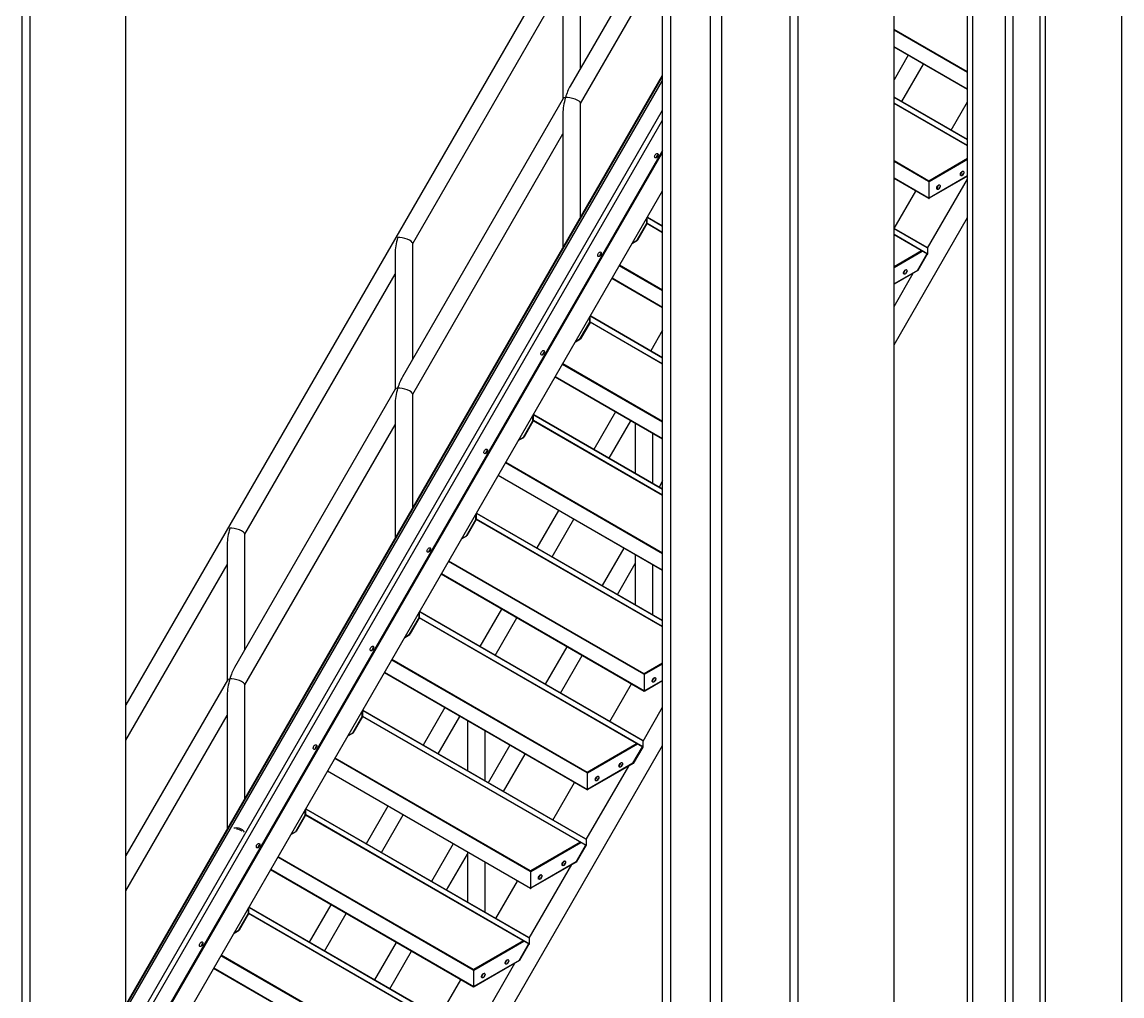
# Model space of a CAD drawing. Header units: inches. Extents: x -1490 to 2215, y -1057 to 1547.
# Drawn here: x -1166.5 to -1084.3, y -861 to -788.3 of the extents above; entities that cross this region are included whole.
import ezdxf

# ---------------------------------------------------------------- set-up
doc = ezdxf.new("R2010")
doc.units = ezdxf.units.IN
doc.header["$MEASUREMENT"] = 0

msp = doc.modelspace()

# ---------------------------------------------------------------- linework, layer by layer
at = {"color": 7, "linetype": 'Continuous', "lineweight": 25}
for p, q in [((-1108.509, -884.247), (-1108.509, -735.272)), ((-1109.114, -883.898), (-1109.114, -735.621)), ((-1084.318, -888.447), (-1084.318, -743.524)), ((-1090.024, -885.152), (-1090.024, -746.818)), ((-1090.42, -885.308), (-1090.42, -747.047)), ((-1092.453, -886.481), (-1092.453, -748.22)), ((-1093.019, -886.808), (-1093.019, -748.547)), ((-1095.462, -888.218), (-1095.462, -749.957)), ((-1095.858, -888.447), (-1095.858, -750.186)), ((-1118.628, -888.382), (-1118.628, -753.354)), ((-1101.346, -888.382), (-1101.346, -753.354)), ((-1118.023, -888.033), (-1118.023, -753.703)), ((-1114.198, -885.824), (-1114.198, -754.577)), ((-1115.046, -886.314), (-1115.046, -755.066)), ((-1166.476, -917.013), (-1166.476, -768.736)), ((-1165.872, -917.362), (-1165.872, -768.387)), ((-1118.628, -769.883), (-1158.709, -839.306)), ((-1118.628, -781.135), (-1125.53, -793.09)), ((-1124.762, -791.759), (-1124.762, -783.118)), ((-1124.762, -794.389), (-1118.628, -783.765)), ((-1126.077, -783.877), (-1126.077, -794.036)), ((-1137.297, -804.849), (-1126.077, -785.415)), ((-1158.709, -921.497), (-1158.709, -786.469)), ((-1095.858, -792.033), (-1101.346, -788.864)), ((-1095.858, -792.08), (-1101.346, -788.912)), ((-1095.858, -793.318), (-1101.346, -790.15)), ((-1095.858, -793.342), (-1101.346, -790.174)), ((-1100.281, -790.789), (-1101.346, -792.633)), ((-1100.76, -794.248), (-1099.142, -791.446)), ((-1158.709, -861.695), (-1118.628, -792.272)), ((-1158.709, -861.807), (-1118.628, -792.384)), ((-1158.709, -862.082), (-1118.628, -792.659)), ((-1126.067, -794.02), (-1138.066, -814.802)), ((-1124.762, -802.896), (-1124.762, -794.37)), ((-1095.858, -797.077), (-1101.346, -793.909)), ((-1095.858, -797.097), (-1101.346, -793.929)), ((-1095.858, -797.532), (-1101.346, -794.364)), ((-1095.858, -797.556), (-1101.346, -794.387)), ((-1097.076, -796.374), (-1095.858, -794.265)), ((-1158.709, -864.32), (-1118.628, -794.897)), ((-1126.077, -795.129), (-1126.077, -805.174)), ((-1158.709, -865.046), (-1118.628, -795.623)), ((-1137.297, -816.101), (-1126.077, -796.666)), ((-1118.628, -797.894), (-1158.709, -867.317)), ((-1158.709, -867.357), (-1118.628, -797.934)), ((-1158.709, -867.469), (-1118.628, -798.046)), ((-1119.002, -798.348), (-1119.034, -798.33)), ((-1118.983, -798.312), (-1119.013, -798.295)), ((-1095.858, -798.506), (-1098.752, -800.177)), ((-1098.731, -800.212), (-1095.858, -798.553)), ((-1098.752, -800.177), (-1101.346, -798.679)), ((-1098.772, -800.212), (-1101.346, -798.726)), ((-1098.731, -801.474), (-1101.346, -799.965)), ((-1098.752, -801.486), (-1101.346, -799.988)), ((-1098.834, -805.194), (-1095.858, -800.038)), ((-1098.731, -800.236), (-1098.772, -800.212)), ((-1095.858, -799.792), (-1098.731, -801.451)), ((-1098.731, -801.451), (-1098.731, -800.212)), ((-1095.858, -799.815), (-1098.711, -801.462)), ((-1158.709, -870.326), (-1118.628, -800.904)), ((-1101.326, -803.735), (-1099.708, -800.934)), ((-1098.752, -801.486), (-1098.731, -801.474)), ((-1098.731, -801.451), (-1098.731, -801.474)), ((-1098.711, -801.462), (-1098.731, -801.451)), ((-1120.527, -804.587), (-1119.82, -803.362)), ((-1119.8, -803.374), (-1120.507, -804.599)), ((-1119.82, -803.362), (-1119.82, -802.969)), ((-1119.82, -803.362), (-1119.8, -803.374)), ((-1119.8, -802.952), (-1119.808, -802.948)), ((-1119.8, -803.363), (-1119.8, -802.934)), ((-1119.8, -803.363), (-1119.779, -803.352)), ((-1118.628, -804.04), (-1119.8, -803.363)), ((-1119.8, -803.374), (-1119.8, -803.363)), ((-1119.779, -802.917), (-1119.795, -802.926)), ((-1119.779, -803.352), (-1119.779, -802.917)), ((-1119.738, -802.94), (-1119.779, -802.917)), ((-1119.779, -802.917), (-1119.779, -802.917)), ((-1118.628, -804.016), (-1119.779, -803.352)), ((-1118.628, -803.562), (-1119.75, -802.914)), ((-1118.628, -803.582), (-1119.738, -802.94)), ((-1101.346, -812.402), (-1095.858, -802.896)), ((-1098.879, -805.148), (-1101.346, -803.724)), ((-1098.867, -805.174), (-1101.346, -803.743)), ((-1098.826, -805.633), (-1101.346, -804.178)), ((-1098.847, -805.645), (-1101.346, -804.202)), ((-1137.297, -813.471), (-1137.297, -804.83)), ((-1120.888, -804.819), (-1120.507, -804.599)), ((-1120.868, -804.784), (-1120.527, -804.587)), ((-1120.507, -804.599), (-1120.527, -804.587)), ((-1138.612, -805.59), (-1138.612, -815.749)), ((-1123.252, -805.71), (-1123.284, -805.691)), ((-1123.233, -805.673), (-1123.263, -805.656)), ((-1099.285, -805.392), (-1101.346, -806.582)), ((-1101.346, -806.629), (-1099.244, -805.416)), ((-1099.595, -806.857), (-1098.888, -805.632)), ((-1098.867, -805.644), (-1099.574, -806.869)), ((-1098.888, -805.621), (-1098.888, -805.632)), ((-1098.888, -805.632), (-1098.867, -805.644)), ((-1098.826, -805.198), (-1098.867, -805.174)), ((-1098.867, -805.633), (-1098.867, -805.644)), ((-1098.847, -805.645), (-1098.826, -805.633)), ((-1098.826, -805.633), (-1098.826, -805.198)), ((-1118.628, -808.379), (-1121.865, -806.51)), ((-1118.628, -808.332), (-1121.844, -806.475)), ((-1149.833, -826.562), (-1138.612, -807.127)), ((-1118.628, -809.641), (-1122.411, -807.457)), ((-1118.628, -809.618), (-1122.401, -807.439)), ((-1099.595, -806.857), (-1101.346, -807.868)), ((-1099.574, -806.869), (-1101.346, -807.891)), ((-1101.346, -809.545), (-1099.914, -807.065)), ((-1099.574, -806.869), (-1099.595, -806.857)), ((-1124.777, -811.948), (-1124.07, -810.724)), ((-1124.05, -810.735), (-1124.757, -811.96)), ((-1124.07, -810.724), (-1124.07, -810.331)), ((-1124.07, -810.724), (-1124.05, -810.735)), ((-1124.05, -810.313), (-1124.058, -810.309)), ((-1124.05, -810.725), (-1124.05, -810.295)), ((-1124.05, -810.725), (-1124.029, -810.713)), ((-1118.628, -813.855), (-1124.05, -810.725)), ((-1124.05, -810.735), (-1124.05, -810.725)), ((-1124.029, -810.278), (-1124.045, -810.287)), ((-1124.029, -810.713), (-1124.029, -810.278)), ((-1123.988, -810.302), (-1124.029, -810.278)), ((-1124.029, -810.278), (-1124.029, -810.278)), ((-1118.628, -813.831), (-1124.029, -810.713)), ((-1118.628, -813.377), (-1124, -810.275)), ((-1118.628, -813.396), (-1123.988, -810.302)), ((-1118.628, -811.314), (-1119.521, -812.861)), ((-1125.138, -812.18), (-1124.757, -811.96)), ((-1125.118, -812.145), (-1124.777, -811.948)), ((-1124.757, -811.96), (-1124.777, -811.948)), ((-1127.502, -813.071), (-1127.534, -813.052)), ((-1127.483, -813.035), (-1127.513, -813.017)), ((-1118.628, -818.194), (-1126.115, -813.872)), ((-1118.628, -818.146), (-1126.094, -813.836)), ((-1118.628, -819.456), (-1126.661, -814.818)), ((-1118.628, -819.432), (-1126.651, -814.801)), ((-1138.603, -815.732), (-1150.601, -836.515)), ((-1137.297, -824.609), (-1137.297, -816.082)), ((-1138.612, -816.841), (-1138.612, -826.886)), ((-1122.153, -817.421), (-1123.771, -820.222)), ((-1129.027, -819.31), (-1128.32, -818.085)), ((-1128.3, -818.097), (-1129.007, -819.321)), ((-1128.32, -818.085), (-1128.32, -817.692)), ((-1128.32, -818.085), (-1128.3, -818.097)), ((-1128.3, -817.675), (-1128.308, -817.67)), ((-1128.3, -818.086), (-1128.3, -817.656)), ((-1128.3, -818.086), (-1128.279, -818.074)), ((-1118.628, -823.669), (-1128.3, -818.086)), ((-1128.3, -818.097), (-1128.3, -818.086)), ((-1128.279, -817.639), (-1128.295, -817.648)), ((-1128.279, -818.074), (-1128.279, -817.639)), ((-1128.238, -817.663), (-1128.279, -817.639)), ((-1128.279, -817.639), (-1128.279, -817.639)), ((-1118.628, -823.646), (-1128.279, -818.074)), ((-1118.628, -823.191), (-1128.25, -817.636)), ((-1118.628, -823.211), (-1128.238, -817.663)), ((-1122.632, -820.88), (-1121.014, -818.078)), ((-1120.671, -818.276), (-1120.671, -822.012)), ((-1149.833, -837.813), (-1138.612, -818.379)), ((-1119.356, -822.771), (-1119.356, -819.035)), ((-1129.388, -819.542), (-1129.007, -819.321)), ((-1129.368, -819.506), (-1129.027, -819.31)), ((-1129.007, -819.321), (-1129.027, -819.31)), ((-1131.752, -820.432), (-1131.784, -820.413)), ((-1131.733, -820.396), (-1131.763, -820.379)), ((-1118.628, -828.009), (-1130.365, -821.233)), ((-1118.628, -827.961), (-1130.344, -821.197)), ((-1118.628, -829.271), (-1130.911, -822.18)), ((-1118.628, -829.247), (-1130.901, -822.162)), ((-1118.628, -822.566), (-1118.899, -823.035)), ((-1126.403, -824.782), (-1128.021, -827.583)), ((-1133.277, -826.671), (-1132.57, -825.446)), ((-1132.55, -825.458), (-1133.257, -826.683)), ((-1132.57, -825.446), (-1132.57, -825.053)), ((-1132.57, -825.446), (-1132.55, -825.458)), ((-1132.55, -825.036), (-1132.558, -825.031)), ((-1132.55, -825.447), (-1132.55, -825.018)), ((-1132.55, -825.447), (-1132.529, -825.435)), ((-1118.628, -833.484), (-1132.55, -825.447)), ((-1132.55, -825.458), (-1132.55, -825.447)), ((-1132.529, -825), (-1132.545, -825.01)), ((-1132.529, -825.435), (-1132.529, -825)), ((-1132.488, -825.024), (-1132.529, -825)), ((-1132.529, -825), (-1132.529, -825)), ((-1118.628, -833.46), (-1132.529, -825.435)), ((-1118.628, -833.006), (-1132.5, -824.997)), ((-1118.628, -833.026), (-1132.488, -825.024)), ((-1126.882, -828.241), (-1125.264, -825.439)), ((-1151.148, -827.302), (-1151.148, -837.461)), ((-1149.833, -835.183), (-1149.833, -826.543)), ((-1133.638, -826.903), (-1133.257, -826.683)), ((-1133.618, -826.867), (-1133.277, -826.671)), ((-1133.257, -826.683), (-1133.277, -826.671)), ((-1136.002, -827.793), (-1136.034, -827.775)), ((-1135.983, -827.757), (-1136.013, -827.74)), ((-1121.531, -827.595), (-1123.149, -830.396)), ((-1120.671, -828.091), (-1120.671, -831.826)), ((-1158.709, -841.936), (-1151.148, -828.839)), ((-1120.022, -837.018), (-1134.615, -828.594)), ((-1120.002, -836.983), (-1134.594, -828.559)), ((-1122.01, -831.054), (-1120.671, -828.735)), ((-1119.356, -832.585), (-1119.356, -828.85)), ((-1120.002, -838.292), (-1135.161, -829.541)), ((-1119.981, -838.28), (-1135.151, -829.523)), ((-1130.653, -832.143), (-1132.271, -834.945)), ((-1137.527, -834.032), (-1136.82, -832.807)), ((-1136.8, -832.819), (-1137.507, -834.044)), ((-1136.82, -832.807), (-1136.82, -832.414)), ((-1136.82, -832.807), (-1136.8, -832.819)), ((-1136.8, -832.397), (-1136.808, -832.393)), ((-1136.8, -832.808), (-1136.8, -832.379)), ((-1136.8, -832.808), (-1136.779, -832.796)), ((-1120.097, -842.451), (-1136.8, -832.808)), ((-1136.8, -832.819), (-1136.8, -832.808)), ((-1136.779, -832.362), (-1136.795, -832.371)), ((-1136.779, -832.796), (-1136.779, -832.362)), ((-1136.738, -832.385), (-1136.779, -832.362)), ((-1136.779, -832.362), (-1136.779, -832.362)), ((-1120.076, -842.439), (-1136.779, -832.796)), ((-1120.129, -841.954), (-1136.75, -832.359)), ((-1120.117, -841.981), (-1136.738, -832.385)), ((-1131.132, -835.602), (-1129.514, -832.801)), ((-1137.888, -834.264), (-1137.507, -834.044)), ((-1137.868, -834.228), (-1137.527, -834.032)), ((-1137.507, -834.044), (-1137.527, -834.032)), ((-1140.252, -835.154), (-1140.284, -835.136)), ((-1140.233, -835.118), (-1140.263, -835.101)), ((-1125.781, -834.956), (-1127.399, -837.757)), ((-1124.272, -844.379), (-1138.865, -835.955)), ((-1124.252, -844.344), (-1138.844, -835.92)), ((-1126.26, -838.415), (-1124.642, -835.613)), ((-1118.628, -836.189), (-1120.002, -836.983)), ((-1119.981, -837.018), (-1118.628, -836.237)), ((-1124.252, -845.653), (-1139.411, -836.902)), ((-1124.231, -845.642), (-1139.401, -836.884)), ((-1119.981, -837.042), (-1120.022, -837.018)), ((-1119.981, -838.257), (-1119.981, -837.018)), ((-1151.138, -837.444), (-1158.709, -850.557)), ((-1149.833, -846.321), (-1149.833, -837.794)), ((-1122.576, -840.542), (-1120.958, -837.74)), ((-1118.628, -837.475), (-1119.981, -838.257)), ((-1118.628, -837.499), (-1119.961, -838.268)), ((-1151.148, -838.553), (-1151.148, -848.599)), ((-1120.002, -838.292), (-1119.981, -838.28)), ((-1119.981, -838.257), (-1119.981, -838.28)), ((-1119.961, -838.268), (-1119.981, -838.257)), ((-1134.903, -839.504), (-1136.521, -842.306)), ((-1120.084, -842), (-1118.628, -839.477)), ((-1158.709, -853.187), (-1151.148, -840.091)), ((-1141.777, -841.393), (-1141.07, -840.168)), ((-1141.05, -840.18), (-1141.757, -841.405)), ((-1141.07, -840.168), (-1141.07, -839.775)), ((-1141.07, -840.168), (-1141.05, -840.18)), ((-1141.05, -839.758), (-1141.058, -839.754)), ((-1141.05, -840.169), (-1141.05, -839.74)), ((-1141.05, -840.169), (-1141.029, -840.158)), ((-1124.347, -849.812), (-1141.05, -840.169)), ((-1141.05, -840.18), (-1141.05, -840.169)), ((-1141.029, -839.723), (-1141.045, -839.732)), ((-1141.029, -840.158), (-1141.029, -839.723)), ((-1140.988, -839.746), (-1141.029, -839.723)), ((-1141.029, -839.723), (-1141.029, -839.723)), ((-1124.326, -849.8), (-1141.029, -840.158)), ((-1124.379, -849.315), (-1141, -839.72)), ((-1124.367, -849.342), (-1140.988, -839.746)), ((-1135.382, -842.963), (-1133.764, -840.162)), ((-1133.207, -840.484), (-1133.207, -844.219)), ((-1131.892, -844.978), (-1131.892, -841.243)), ((-1142.138, -841.625), (-1141.757, -841.405)), ((-1142.118, -841.59), (-1141.777, -841.393)), ((-1141.757, -841.405), (-1141.777, -841.393)), ((-1120.076, -842.004), (-1120.117, -841.981)), ((-1120.076, -842.439), (-1120.076, -842.004)), ((-1152.165, -900.423), (-1118.628, -842.335)), ((-1144.502, -842.516), (-1144.534, -842.497)), ((-1144.483, -842.479), (-1144.513, -842.462)), ((-1130.031, -842.317), (-1131.649, -845.119)), ((-1120.535, -842.198), (-1124.252, -844.344)), ((-1124.231, -844.379), (-1120.494, -842.222)), ((-1120.845, -843.663), (-1120.138, -842.438)), ((-1120.117, -842.45), (-1120.824, -843.675)), ((-1120.138, -842.427), (-1120.138, -842.438)), ((-1120.138, -842.438), (-1120.117, -842.45)), ((-1120.117, -842.439), (-1120.117, -842.45)), ((-1120.097, -842.451), (-1120.076, -842.439)), ((-1128.522, -851.741), (-1143.115, -843.317)), ((-1128.502, -851.705), (-1143.094, -843.281)), ((-1130.51, -845.776), (-1128.892, -842.975)), ((-1120.845, -843.663), (-1124.231, -845.618)), ((-1120.824, -843.675), (-1124.211, -845.63)), ((-1120.824, -843.675), (-1120.845, -843.663)), ((-1128.502, -853.015), (-1143.661, -844.263)), ((-1128.481, -853.003), (-1143.651, -844.245)), ((-1124.334, -849.361), (-1121.164, -843.871)), ((-1124.231, -844.403), (-1124.272, -844.379)), ((-1124.231, -845.618), (-1124.231, -844.379)), ((-1126.826, -847.903), (-1125.208, -845.101)), ((-1124.252, -845.653), (-1124.231, -845.642)), ((-1124.231, -845.618), (-1124.231, -845.642)), ((-1124.211, -845.63), (-1124.231, -845.618)), ((-1139.153, -846.866), (-1140.771, -849.667)), ((-1146.027, -848.754), (-1145.32, -847.53)), ((-1145.3, -847.542), (-1146.007, -848.766)), ((-1145.32, -847.53), (-1145.32, -847.137)), ((-1145.32, -847.53), (-1145.3, -847.542)), ((-1145.3, -847.12), (-1145.308, -847.115)), ((-1145.3, -847.531), (-1145.3, -847.101)), ((-1145.3, -847.531), (-1145.279, -847.519)), ((-1128.597, -857.173), (-1145.3, -847.531)), ((-1145.3, -847.542), (-1145.3, -847.531)), ((-1145.279, -847.084), (-1145.295, -847.093)), ((-1145.279, -847.519), (-1145.279, -847.084)), ((-1145.238, -847.108), (-1145.279, -847.084)), ((-1145.279, -847.084), (-1145.279, -847.084)), ((-1128.576, -857.161), (-1145.279, -847.519)), ((-1128.629, -856.676), (-1145.25, -847.081)), ((-1128.617, -856.703), (-1145.238, -847.108)), ((-1139.632, -850.325), (-1138.014, -847.523)), ((-1146.388, -848.986), (-1146.007, -848.766)), ((-1146.368, -848.951), (-1146.027, -848.754)), ((-1146.007, -848.766), (-1146.027, -848.754)), ((-1124.326, -849.365), (-1124.367, -849.342)), ((-1124.326, -849.8), (-1124.326, -849.365)), ((-1148.752, -849.877), (-1148.784, -849.858)), ((-1148.733, -849.841), (-1148.763, -849.823)), ((-1134.281, -849.678), (-1135.899, -852.48)), ((-1133.207, -850.298), (-1133.207, -854.034)), ((-1124.785, -849.559), (-1128.502, -851.705)), ((-1128.481, -851.741), (-1124.744, -849.583)), ((-1125.095, -851.024), (-1124.388, -849.799)), ((-1124.367, -849.811), (-1125.074, -851.036)), ((-1124.388, -849.788), (-1124.388, -849.799)), ((-1124.388, -849.799), (-1124.367, -849.811)), ((-1124.367, -849.8), (-1124.367, -849.811)), ((-1124.347, -849.812), (-1124.326, -849.8)), ((-1132.772, -859.102), (-1147.365, -850.678)), ((-1132.752, -859.066), (-1147.344, -850.642)), ((-1134.76, -853.137), (-1133.207, -850.448)), ((-1131.892, -854.793), (-1131.892, -851.058)), ((-1125.095, -851.024), (-1128.481, -852.979)), ((-1125.074, -851.036), (-1128.461, -852.991)), ((-1125.074, -851.036), (-1125.095, -851.024)), ((-1132.752, -860.376), (-1147.911, -851.624)), ((-1132.731, -860.364), (-1147.901, -851.607)), ((-1128.584, -856.722), (-1125.414, -851.232)), ((-1128.481, -851.764), (-1128.522, -851.741)), ((-1128.481, -852.979), (-1128.481, -851.741)), ((-1131.076, -855.264), (-1129.458, -852.462)), ((-1128.502, -853.015), (-1128.481, -853.003)), ((-1128.481, -852.979), (-1128.481, -853.003)), ((-1128.461, -852.991), (-1128.481, -852.979)), ((-1149.529, -854.445), (-1149.545, -854.454)), ((-1149.529, -854.88), (-1149.529, -854.445)), ((-1149.488, -854.469), (-1149.529, -854.445)), ((-1149.529, -854.445), (-1149.529, -854.445)), ((-1132.879, -864.038), (-1149.5, -854.442)), ((-1143.403, -854.227), (-1145.021, -857.028)), ((-1150.277, -856.116), (-1149.57, -854.891)), ((-1149.55, -854.903), (-1150.257, -856.127)), ((-1149.57, -854.891), (-1149.57, -854.498)), ((-1149.57, -854.891), (-1149.55, -854.903)), ((-1149.55, -854.481), (-1149.558, -854.476)), ((-1149.55, -854.892), (-1149.55, -854.462)), ((-1149.55, -854.892), (-1149.529, -854.88)), ((-1132.847, -864.535), (-1149.55, -854.892)), ((-1149.55, -854.903), (-1149.55, -854.892)), ((-1132.826, -864.523), (-1149.529, -854.88)), ((-1132.867, -864.064), (-1149.488, -854.469)), ((-1143.882, -857.686), (-1142.264, -854.884)), ((-1150.638, -856.348), (-1150.257, -856.127)), ((-1150.618, -856.312), (-1150.277, -856.116)), ((-1150.257, -856.127), (-1150.277, -856.116)), ((-1128.576, -856.727), (-1128.617, -856.703)), ((-1128.576, -857.161), (-1128.576, -856.727)), ((-1153.002, -857.238), (-1153.034, -857.219)), ((-1152.983, -857.202), (-1153.013, -857.185)), ((-1138.531, -857.04), (-1140.149, -859.841)), ((-1139.01, -860.498), (-1137.392, -857.697)), ((-1129.035, -856.92), (-1132.752, -859.066)), ((-1132.731, -859.102), (-1128.994, -856.944)), ((-1129.345, -858.385), (-1128.638, -857.16)), ((-1128.617, -857.172), (-1129.324, -858.397)), ((-1128.638, -857.15), (-1128.638, -857.16)), ((-1128.638, -857.16), (-1128.617, -857.172)), ((-1128.617, -857.161), (-1128.617, -857.172)), ((-1128.597, -857.173), (-1128.576, -857.161)), ((-1137.022, -866.463), (-1151.615, -858.039)), ((-1137.002, -866.427), (-1151.594, -858.003)), ((-1129.345, -858.385), (-1132.731, -860.34)), ((-1129.324, -858.397), (-1132.711, -860.352)), ((-1129.324, -858.397), (-1129.345, -858.385)), ((-1137.002, -867.737), (-1152.161, -858.986)), ((-1136.981, -867.725), (-1152.151, -858.968)), ((-1132.834, -864.083), (-1129.664, -858.593)), ((-1132.731, -859.125), (-1132.772, -859.102)), ((-1132.731, -860.34), (-1132.731, -859.102)), ((-1135.326, -862.625), (-1133.708, -859.824)), ((-1132.752, -860.376), (-1132.731, -860.364)), ((-1132.731, -860.34), (-1132.731, -860.364)), ((-1132.711, -860.352), (-1132.731, -860.34))]:
    msp.add_line(p, q, dxfattribs=at)
at = {"color": 7, "linetype": 'Continuous', "lineweight": 25, "flags": 128}
for points in [[(-1119.091, -798.44), (-1119.127, -798.455), (-1119.16, -798.458), (-1119.188, -798.447), (-1119.209, -798.425), (-1119.221, -798.393), (-1119.224, -798.353), (-1119.216, -798.308), (-1119.2, -798.261), (-1119.175, -798.217), (-1119.144, -798.177), (-1119.109, -798.146), (-1119.073, -798.125), (-1119.039, -798.116), (-1119.008, -798.12), (-1118.983, -798.136), (-1118.966, -798.164), (-1118.959, -798.2), (-1118.962, -798.243), (-1118.974, -798.289), (-1118.995, -798.336), (-1119.023, -798.378), (-1119.056, -798.414), (-1119.091, -798.44)], [(-1096.389, -799.69), (-1096.384, -799.646), (-1096.37, -799.599), (-1096.347, -799.554), (-1096.317, -799.513), (-1096.283, -799.479), (-1096.247, -799.456), (-1096.212, -799.444), (-1096.18, -799.444), (-1096.154, -799.458), (-1096.135, -799.482), (-1096.125, -799.517), (-1096.125, -799.559), (-1096.135, -799.604), (-1096.154, -799.651), (-1096.18, -799.695), (-1096.212, -799.732), (-1096.247, -799.761), (-1096.283, -799.779), (-1096.317, -799.785), (-1096.347, -799.778), (-1096.37, -799.759), (-1096.384, -799.729), (-1096.389, -799.69)], [(-1098.157, -800.711), (-1098.152, -800.666), (-1098.138, -800.62), (-1098.115, -800.574), (-1098.085, -800.533), (-1098.051, -800.5), (-1098.015, -800.476), (-1097.98, -800.464), (-1097.948, -800.465), (-1097.921, -800.478), (-1097.903, -800.503), (-1097.893, -800.537), (-1097.893, -800.579), (-1097.903, -800.625), (-1097.921, -800.671), (-1097.948, -800.715), (-1097.98, -800.753), (-1098.015, -800.782), (-1098.051, -800.8), (-1098.085, -800.805), (-1098.115, -800.798), (-1098.138, -800.779), (-1098.152, -800.749), (-1098.157, -800.711)], [(-1119.779, -802.917), (-1119.787, -802.913), (-1119.788, -802.913)], [(-1123.341, -805.801), (-1123.377, -805.816), (-1123.41, -805.819), (-1123.438, -805.809), (-1123.459, -805.787), (-1123.471, -805.754), (-1123.474, -805.714), (-1123.466, -805.669), (-1123.45, -805.622), (-1123.425, -805.578), (-1123.394, -805.538), (-1123.359, -805.507), (-1123.323, -805.486), (-1123.289, -805.477), (-1123.258, -805.481), (-1123.233, -805.497), (-1123.216, -805.525), (-1123.209, -805.561), (-1123.212, -805.604), (-1123.224, -805.651), (-1123.245, -805.697), (-1123.273, -805.739), (-1123.306, -805.775), (-1123.341, -805.801)], [(-1100.639, -807.051), (-1100.634, -807.007), (-1100.62, -806.961), (-1100.597, -806.915), (-1100.567, -806.874), (-1100.533, -806.84), (-1100.497, -806.817), (-1100.462, -806.805), (-1100.43, -806.806), (-1100.404, -806.819), (-1100.385, -806.844), (-1100.375, -806.878), (-1100.375, -806.92), (-1100.385, -806.966), (-1100.404, -807.012), (-1100.43, -807.056), (-1100.462, -807.093), (-1100.497, -807.122), (-1100.533, -807.14), (-1100.567, -807.146), (-1100.597, -807.139), (-1100.62, -807.12), (-1100.634, -807.09), (-1100.639, -807.051)], [(-1124.029, -810.278), (-1124.037, -810.274), (-1124.038, -810.274)], [(-1127.591, -813.163), (-1127.627, -813.177), (-1127.66, -813.18), (-1127.688, -813.17), (-1127.709, -813.148), (-1127.721, -813.115), (-1127.724, -813.075), (-1127.716, -813.03), (-1127.7, -812.984), (-1127.675, -812.939), (-1127.644, -812.899), (-1127.609, -812.868), (-1127.573, -812.847), (-1127.539, -812.838), (-1127.508, -812.842), (-1127.483, -812.859), (-1127.466, -812.886), (-1127.459, -812.923), (-1127.462, -812.966), (-1127.474, -813.012), (-1127.495, -813.058), (-1127.523, -813.1), (-1127.556, -813.136), (-1127.591, -813.163)], [(-1128.279, -817.639), (-1128.287, -817.635), (-1128.288, -817.635)], [(-1131.841, -820.524), (-1131.877, -820.539), (-1131.91, -820.541), (-1131.938, -820.531), (-1131.959, -820.509), (-1131.971, -820.477), (-1131.974, -820.437), (-1131.966, -820.391), (-1131.95, -820.345), (-1131.925, -820.3), (-1131.894, -820.261), (-1131.859, -820.229), (-1131.823, -820.209), (-1131.789, -820.2), (-1131.758, -820.204), (-1131.733, -820.22), (-1131.716, -820.247), (-1131.709, -820.284), (-1131.712, -820.327), (-1131.724, -820.373), (-1131.745, -820.419), (-1131.773, -820.462), (-1131.806, -820.497), (-1131.841, -820.524)], [(-1132.529, -825), (-1132.537, -824.997), (-1132.538, -824.997)], [(-1136.091, -827.885), (-1136.127, -827.9), (-1136.16, -827.902), (-1136.188, -827.892), (-1136.209, -827.87), (-1136.221, -827.838), (-1136.224, -827.798), (-1136.216, -827.753), (-1136.2, -827.706), (-1136.175, -827.661), (-1136.144, -827.622), (-1136.109, -827.591), (-1136.073, -827.57), (-1136.039, -827.561), (-1136.008, -827.565), (-1135.983, -827.581), (-1135.966, -827.608), (-1135.959, -827.645), (-1135.962, -827.688), (-1135.974, -827.734), (-1135.995, -827.78), (-1136.023, -827.823), (-1136.056, -827.859), (-1136.091, -827.885)], [(-1136.779, -832.362), (-1136.787, -832.358), (-1136.788, -832.358)], [(-1140.341, -835.246), (-1140.377, -835.261), (-1140.41, -835.264), (-1140.438, -835.253), (-1140.459, -835.231), (-1140.471, -835.199), (-1140.474, -835.159), (-1140.466, -835.114), (-1140.45, -835.067), (-1140.425, -835.023), (-1140.394, -834.983), (-1140.359, -834.952), (-1140.323, -834.931), (-1140.289, -834.922), (-1140.258, -834.926), (-1140.233, -834.942), (-1140.216, -834.97), (-1140.209, -835.006), (-1140.212, -835.049), (-1140.224, -835.096), (-1140.245, -835.142), (-1140.273, -835.184), (-1140.306, -835.22), (-1140.341, -835.246)], [(-1119.407, -837.517), (-1119.402, -837.473), (-1119.388, -837.426), (-1119.365, -837.381), (-1119.335, -837.339), (-1119.301, -837.306), (-1119.265, -837.282), (-1119.23, -837.27), (-1119.198, -837.271), (-1119.171, -837.284), (-1119.153, -837.309), (-1119.143, -837.344), (-1119.143, -837.385), (-1119.153, -837.431), (-1119.171, -837.477), (-1119.198, -837.521), (-1119.23, -837.559), (-1119.265, -837.588), (-1119.301, -837.606), (-1119.335, -837.611), (-1119.365, -837.604), (-1119.388, -837.585), (-1119.402, -837.555), (-1119.407, -837.517)], [(-1141.029, -839.723), (-1141.037, -839.719), (-1141.038, -839.719)], [(-1144.591, -842.607), (-1144.627, -842.622), (-1144.66, -842.625), (-1144.688, -842.615), (-1144.709, -842.593), (-1144.721, -842.56), (-1144.724, -842.52), (-1144.716, -842.475), (-1144.7, -842.429), (-1144.675, -842.384), (-1144.644, -842.344), (-1144.609, -842.313), (-1144.573, -842.292), (-1144.539, -842.283), (-1144.508, -842.287), (-1144.483, -842.303), (-1144.466, -842.331), (-1144.459, -842.367), (-1144.462, -842.41), (-1144.474, -842.457), (-1144.495, -842.503), (-1144.523, -842.545), (-1144.556, -842.581), (-1144.591, -842.607)], [(-1121.889, -843.857), (-1121.884, -843.813), (-1121.87, -843.767), (-1121.847, -843.721), (-1121.817, -843.68), (-1121.783, -843.647), (-1121.747, -843.623), (-1121.712, -843.611), (-1121.68, -843.612), (-1121.654, -843.625), (-1121.635, -843.65), (-1121.625, -843.684), (-1121.625, -843.726), (-1121.635, -843.772), (-1121.654, -843.818), (-1121.68, -843.862), (-1121.712, -843.9), (-1121.747, -843.928), (-1121.783, -843.946), (-1121.817, -843.952), (-1121.847, -843.945), (-1121.87, -843.926), (-1121.884, -843.896), (-1121.889, -843.857)], [(-1123.657, -844.878), (-1123.652, -844.834), (-1123.638, -844.787), (-1123.615, -844.742), (-1123.585, -844.701), (-1123.551, -844.667), (-1123.515, -844.643), (-1123.48, -844.631), (-1123.448, -844.632), (-1123.421, -844.645), (-1123.403, -844.67), (-1123.393, -844.705), (-1123.393, -844.746), (-1123.403, -844.792), (-1123.421, -844.839), (-1123.448, -844.882), (-1123.48, -844.92), (-1123.515, -844.949), (-1123.551, -844.967), (-1123.585, -844.973), (-1123.615, -844.966), (-1123.638, -844.946), (-1123.652, -844.916), (-1123.657, -844.878)], [(-1145.279, -847.084), (-1145.287, -847.08), (-1145.288, -847.08)], [(-1148.841, -849.969), (-1148.877, -849.984), (-1148.91, -849.986), (-1148.938, -849.976), (-1148.959, -849.954), (-1148.971, -849.922), (-1148.974, -849.881), (-1148.966, -849.836), (-1148.95, -849.79), (-1148.925, -849.745), (-1148.894, -849.706), (-1148.859, -849.674), (-1148.823, -849.653), (-1148.789, -849.645), (-1148.758, -849.648), (-1148.733, -849.665), (-1148.716, -849.692), (-1148.709, -849.729), (-1148.712, -849.772), (-1148.724, -849.818), (-1148.745, -849.864), (-1148.773, -849.907), (-1148.806, -849.942), (-1148.841, -849.969)], [(-1126.139, -851.219), (-1126.134, -851.174), (-1126.12, -851.128), (-1126.097, -851.082), (-1126.067, -851.041), (-1126.033, -851.008), (-1125.997, -850.984), (-1125.962, -850.972), (-1125.93, -850.973), (-1125.904, -850.986), (-1125.885, -851.011), (-1125.875, -851.045), (-1125.875, -851.087), (-1125.885, -851.133), (-1125.904, -851.179), (-1125.93, -851.223), (-1125.962, -851.261), (-1125.997, -851.29), (-1126.033, -851.308), (-1126.067, -851.313), (-1126.097, -851.306), (-1126.12, -851.287), (-1126.134, -851.257), (-1126.139, -851.219)], [(-1127.907, -852.239), (-1127.902, -852.195), (-1127.888, -852.148), (-1127.865, -852.103), (-1127.835, -852.062), (-1127.801, -852.028), (-1127.765, -852.005), (-1127.73, -851.993), (-1127.698, -851.993), (-1127.671, -852.007), (-1127.653, -852.031), (-1127.643, -852.066), (-1127.643, -852.108), (-1127.653, -852.153), (-1127.671, -852.2), (-1127.698, -852.244), (-1127.73, -852.281), (-1127.765, -852.31), (-1127.801, -852.328), (-1127.835, -852.334), (-1127.865, -852.327), (-1127.888, -852.308), (-1127.902, -852.278), (-1127.907, -852.239)], [(-1149.529, -854.445), (-1149.537, -854.442), (-1149.538, -854.441)], [(-1153.091, -857.33), (-1153.127, -857.345), (-1153.16, -857.347), (-1153.188, -857.337), (-1153.209, -857.315), (-1153.221, -857.283), (-1153.224, -857.243), (-1153.216, -857.198), (-1153.2, -857.151), (-1153.175, -857.106), (-1153.144, -857.067), (-1153.109, -857.035), (-1153.073, -857.015), (-1153.039, -857.006), (-1153.008, -857.01), (-1152.983, -857.026), (-1152.966, -857.053), (-1152.959, -857.09), (-1152.962, -857.133), (-1152.974, -857.179), (-1152.995, -857.225), (-1153.023, -857.268), (-1153.056, -857.303), (-1153.091, -857.33)], [(-1130.389, -858.58), (-1130.384, -858.536), (-1130.37, -858.489), (-1130.347, -858.444), (-1130.317, -858.403), (-1130.283, -858.369), (-1130.247, -858.345), (-1130.212, -858.333), (-1130.18, -858.334), (-1130.154, -858.347), (-1130.135, -858.372), (-1130.125, -858.407), (-1130.125, -858.448), (-1130.135, -858.494), (-1130.154, -858.541), (-1130.18, -858.584), (-1130.212, -858.622), (-1130.247, -858.651), (-1130.283, -858.669), (-1130.317, -858.674), (-1130.347, -858.667), (-1130.37, -858.648), (-1130.384, -858.618), (-1130.389, -858.58)], [(-1132.157, -859.6), (-1132.152, -859.556), (-1132.138, -859.51), (-1132.115, -859.464), (-1132.085, -859.423), (-1132.051, -859.389), (-1132.015, -859.366), (-1131.98, -859.354), (-1131.948, -859.355), (-1131.921, -859.368), (-1131.903, -859.393), (-1131.893, -859.427), (-1131.893, -859.469), (-1131.903, -859.515), (-1131.921, -859.561), (-1131.948, -859.605), (-1131.98, -859.642), (-1132.015, -859.671), (-1132.051, -859.689), (-1132.085, -859.695), (-1132.115, -859.688), (-1132.138, -859.669), (-1132.152, -859.639), (-1132.157, -859.6)]]:
    msp.add_lwpolyline(points, dxfattribs=at)
at = {"color": 7, "linetype": 'Continuous', "lineweight": 25}
for centre, radius, start, end in [((-1118.806, -798.452), 0.284, 122.16948, 177.39189), ((-1118.806, -798.452), 0.284, 122.60248, 177.4029), ((-1118.775, -798.47), 0.296, 129.07391, 170.93147), ((-1098.728, -800.214), 0.0446, 122.60548, 177.39452), ((-1098.776, -800.214), 0.0446, 2.60548, 57.39452), ((-1096.152, -799.674), 0.216, 90.22044, 209.78496), ((-1096.146, -799.674), 0.221, 114.04442, 208.89746), ((-1096.179, -799.553), 0.0983, 74.40681, 125.06047), ((-1095.936, -799.799), 0.3, 129.37128, 170.63409), ((-1097.92, -800.694), 0.216, 90.22445, 209.78091), ((-1097.914, -800.695), 0.221, 114.04509, 208.89496), ((-1097.947, -800.573), 0.0984, 74.41086, 125.06006), ((-1097.704, -800.819), 0.3, 129.37128, 170.6341), ((-1119.763, -802.936), 0.0253, 350.78596, 129.20329), ((-1098.895, -805.171), 0.0278, 352.74417, 55.94365), ((-1123.056, -805.813), 0.284, 122.16948, 177.39189), ((-1123.056, -805.813), 0.284, 122.60245, 177.40292), ((-1123.025, -805.831), 0.296, 129.07386, 170.93152), ((-1100.402, -807.035), 0.216, 90.22308, 209.7823), ((-1100.396, -807.035), 0.221, 114.04509, 208.89496), ((-1100.429, -806.914), 0.0984, 74.41086, 125.06006), ((-1100.186, -807.16), 0.3, 129.37128, 170.6341), ((-1124.013, -810.298), 0.0253, 350.78596, 129.20329), ((-1127.306, -813.174), 0.284, 122.16948, 177.39189), ((-1127.306, -813.174), 0.284, 122.60235, 177.40303), ((-1127.275, -813.192), 0.296, 129.07385, 170.93153), ((-1128.263, -817.659), 0.0253, 350.78596, 129.20329), ((-1131.556, -820.536), 0.284, 122.16948, 177.39189), ((-1131.556, -820.536), 0.284, 122.60248, 177.4029), ((-1131.525, -820.554), 0.296, 129.07384, 170.93153), ((-1132.513, -825.02), 0.0253, 350.78596, 129.20329), ((-1135.806, -827.897), 0.284, 122.16948, 177.39189), ((-1135.806, -827.897), 0.284, 122.60253, 177.40285), ((-1135.775, -827.915), 0.296, 129.07396, 170.93142), ((-1136.763, -832.381), 0.0253, 350.78596, 129.20329), ((-1140.056, -835.258), 0.284, 122.16948, 177.39189), ((-1140.056, -835.258), 0.284, 122.60248, 177.4029), ((-1140.025, -835.276), 0.296, 129.07412, 170.93126), ((-1119.978, -837.02), 0.0446, 122.60548, 177.39452), ((-1120.026, -837.02), 0.0446, 2.60548, 57.39452), ((-1119.171, -837.501), 0.215, 89.4043, 209.18999), ((-1119.163, -837.501), 0.221, 114.11512, 208.63519), ((-1119.197, -837.38), 0.0993, 76.0377, 124.89463), ((-1118.954, -837.625), 0.3, 129.37131, 170.63407), ((-1141.013, -839.742), 0.0253, 350.78596, 129.20329), ((-1120.145, -841.977), 0.0278, 352.74417, 55.94365), ((-1144.306, -842.619), 0.284, 122.16948, 177.39189), ((-1144.306, -842.619), 0.284, 122.60263, 177.40275), ((-1144.275, -842.637), 0.296, 129.07365, 170.93173), ((-1121.653, -843.842), 0.215, 89.4043, 209.18999), ((-1121.646, -843.842), 0.221, 114.11512, 208.63519), ((-1121.679, -843.721), 0.0993, 76.0377, 124.89463), ((-1121.436, -843.966), 0.3, 129.37128, 170.63409), ((-1124.228, -844.381), 0.0446, 122.60548, 177.39452), ((-1124.276, -844.381), 0.0446, 2.60548, 57.39452), ((-1123.421, -844.862), 0.215, 89.4043, 209.18999), ((-1123.413, -844.862), 0.221, 114.11512, 208.63519), ((-1123.447, -844.742), 0.0993, 76.0377, 124.89463), ((-1123.204, -844.986), 0.3, 129.37137, 170.63401), ((-1145.263, -847.104), 0.0253, 350.78596, 129.20329), ((-1150.453, -849.237), 0.743, 35.71875, 104.98336), ((-1150.45, -849.23), 0.644, 50.01064, 90.69147), ((-1124.395, -849.338), 0.0278, 352.74417, 55.94365), ((-1148.556, -849.98), 0.284, 122.16948, 177.39189), ((-1148.556, -849.98), 0.284, 122.60248, 177.4029), ((-1148.525, -849.998), 0.296, 129.07388, 170.9315), ((-1125.903, -851.203), 0.215, 89.4043, 209.18999), ((-1125.896, -851.203), 0.221, 114.11512, 208.63519), ((-1125.929, -851.082), 0.0993, 76.0377, 124.89463), ((-1125.686, -851.327), 0.3, 129.37105, 170.63433), ((-1128.478, -851.743), 0.0446, 122.60548, 177.39452), ((-1128.526, -851.743), 0.0446, 2.60548, 57.39452), ((-1127.671, -852.223), 0.215, 89.4043, 209.18999), ((-1127.663, -852.223), 0.221, 114.11512, 208.63519), ((-1127.697, -852.103), 0.0993, 76.0377, 124.89463), ((-1127.454, -852.348), 0.3, 129.37114, 170.63423), ((-1149.513, -854.465), 0.0253, 350.78596, 129.20329), ((-1128.645, -856.699), 0.0278, 352.74417, 55.94365), ((-1152.806, -857.342), 0.284, 122.16948, 177.39189), ((-1152.806, -857.342), 0.284, 122.60228, 177.4031), ((-1152.775, -857.36), 0.296, 129.07372, 170.93166), ((-1130.153, -858.564), 0.215, 89.4043, 209.18999), ((-1130.146, -858.564), 0.221, 114.11512, 208.63519), ((-1130.179, -858.444), 0.0993, 76.0377, 124.89463), ((-1129.936, -858.688), 0.3, 129.37113, 170.63425), ((-1132.728, -859.104), 0.0446, 122.60548, 177.39452), ((-1132.776, -859.104), 0.0446, 2.60548, 57.39452), ((-1131.921, -859.585), 0.215, 89.4043, 209.18999), ((-1131.947, -859.464), 0.0993, 76.0377, 124.89463), ((-1131.913, -859.585), 0.221, 114.11512, 208.63519), ((-1131.704, -859.709), 0.3, 129.37112, 170.63425)]:
    msp.add_arc(centre, radius, start, end, dxfattribs=at)
for centre, major_axis, ratio, start_param, end_param in [((-1125.419, -794.212), (0.424, 1.582), 0.317825, 0.870338, 1.485856), ((-1125.419, -794.212), (0.424, 1.582), 0.317825, 1.485856, 2.271254), ((-1125.419, -794.212), (0.655, -0.176), 0.317765, 2.441135, 3.056653), ((-1125.419, -794.212), (0.655, -0.176), 0.317765, 0.08494, 2.441135), ((-1137.955, -804.673), (0.424, 1.582), 0.317825, 1.485856, 2.271254), ((-1137.955, -804.673), (0.655, -0.176), 0.317765, 0.08494, 2.441135), ((-1137.955, -815.925), (0.424, 1.582), 0.317825, 0.870338, 1.485856), ((-1137.955, -815.925), (0.424, 1.582), 0.317825, 1.485856, 2.271254), ((-1137.955, -815.925), (0.655, -0.176), 0.317765, 2.441135, 3.056653), ((-1137.955, -815.925), (0.655, -0.176), 0.317765, 0.08494, 2.441135), ((-1150.49, -826.385), (0.424, 1.582), 0.317825, 1.485856, 2.271254), ((-1150.49, -826.385), (0.655, -0.176), 0.317765, 0.08494, 2.441135), ((-1150.49, -837.637), (0.424, 1.582), 0.317825, 0.870338, 1.485856), ((-1150.49, -837.637), (0.424, 1.582), 0.317825, 1.485856, 2.271254), ((-1150.49, -837.637), (0.655, -0.176), 0.317765, 2.441135, 3.056653), ((-1150.49, -837.637), (0.655, -0.176), 0.317765, 0.08494, 2.441135)]:
    msp.add_ellipse(centre, major_axis=major_axis, ratio=ratio, start_param=start_param, end_param=end_param, dxfattribs=at)

doc.saveas('drawing.dxf')
